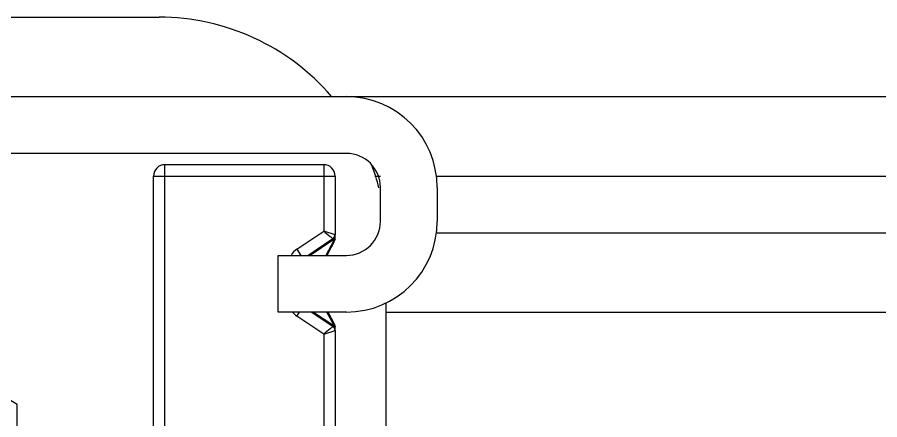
# Model space of a CAD drawing. Extents: x -1396510 to 1250330, y -1892470 to 1623980.
# Drawn here: x -1171001.2 to -1170820.3, y -54318.6 to -54234.1 of the extents above; entities that cross this region are included whole.
import ezdxf

# ---------------------------------------------------------------- set-up
doc = ezdxf.new("R2010")
doc.units = 0
doc.header["$LTSCALE"] = 1000
doc.header["$MEASUREMENT"] = 0

msp = doc.modelspace()

# ---------------------------------------------------------------- linework, layer by layer
at = {"linetype": 'Continuous'}
for p, q in [((-1171171.52, -54234.15), (-1170971.42, -54234.15)), ((-1171089.23, -54250.81), (-1170372.89, -54250.81)), ((-1170932.15, -54262.71), (-1171089.23, -54262.71)), ((-1170970.23, -54334.73), (-1170970.23, -54265.09)), ((-1170936.91, -54265.09), (-1170970.23, -54265.09)), ((-1170936.91, -54265.09), (-1170936.91, -54279.05)), ((-1170972.61, -54336.43), (-1170972.61, -54267.47)), ((-1170972.61, -54267.47), (-1170934.53, -54267.47)), ((-1170934.53, -54267.47), (-1170934.53, -54279.81)), ((-1170926.16, -54267.47), (-1170925.01, -54267.47)), ((-1170913.12, -54267.47), (-1170568.71, -54267.47)), ((-1170925.01, -54276.99), (-1170925.01, -54269.85)), ((-1170913.12, -54269.85), (-1170913.12, -54276.99)), ((-1170942.57, -54282.82), (-1170936.91, -54279.05)), ((-1170940.25, -54284.13), (-1170934.96, -54280.6)), ((-1170934.53, -54279.81), (-1170936.91, -54279.05)), ((-1170934.53, -54280.75), (-1170934.53, -54279.82)), ((-1170934.53, -54280.58), (-1170934.53, -54280.53)), ((-1170913.12, -54279.37), (-1170577.22, -54279.37)), ((-1171001.17, -54315.41), (-1171058.29, -54282.43)), ((-1170934.8, -54280.82), (-1170939.76, -54284.13)), ((-1170934.8, -54280.99), (-1170936.48, -54284.13)), ((-1170934.62, -54281.09), (-1170936.25, -54284.13)), ((-1170934.8, -54280.82), (-1170934.8, -54280.99)), ((-1170934.8, -54280.99), (-1170934.62, -54281.09)), ((-1170934.68, -54280.94), (-1170934.78, -54280.98)), ((-1170946.43, -54296.03), (-1170946.43, -54284.13)), ((-1170946.43, -54284.13), (-1170932.15, -54284.13)), ((-1170942.57, -54282.82), (-1170941.7, -54284.13)), ((-1170923.82, -54327.06), (-1170923.82, -54294.1)), ((-1170932.15, -54296.03), (-1170946.43, -54296.03)), ((-1170942.57, -54296.86), (-1170942.01, -54296.03)), ((-1170936.91, -54300.63), (-1170942.57, -54296.86)), ((-1170934.96, -54299.08), (-1170939.53, -54296.03)), ((-1170939.05, -54296.03), (-1170934.8, -54298.86)), ((-1170934.8, -54298.69), (-1170936.23, -54296.03)), ((-1170934.62, -54298.59), (-1170935.99, -54296.03)), ((-1170923.82, -54296.03), (-1170582.08, -54296.03)), ((-1170934.62, -54298.59), (-1170934.8, -54298.69)), ((-1170934.8, -54298.69), (-1170934.8, -54298.86)), ((-1170934.68, -54298.74), (-1170934.78, -54298.7)), ((-1170936.91, -54300.63), (-1170934.53, -54299.87)), ((-1170936.91, -54300.63), (-1170936.91, -54396.13)), ((-1170934.53, -54299.85), (-1170934.53, -54298.93)), ((-1170934.53, -54299.79), (-1170934.53, -54299.6)), ((-1170934.53, -54299.87), (-1170934.53, -54397.66)), ((-1171001.17, -54381.36), (-1171001.17, -54315.41))]:
    msp.add_line(p, q, dxfattribs=at)
for centre, radius, start, end in [((-1170971.42, -54281.75), 47.6, 40.5827, 90), ((-1170932.15, -54269.85), 19.04, 0, 90), ((-1170932.15, -54269.85), 7.14, 0, 90), ((-1170970.23, -54267.47), 2.38, 90, 180), ((-1170936.91, -54267.47), 2.38, 0, 90), ((-1170971.42, -54281.75), 47.6, 14.3751, 20.3315), ((-1170932.15, -54276.99), 19.04, 270, 0), ((-1170932.15, -54276.99), 7.14, 270, 0), ((-1170935.49, -54279.81), 0.952, 303.6902, 0), ((-1170935.25, -54280.75), 0.714, 331.8163, 0), ((-1170935.09, -54280.14), 0.901, 288.7746, 290.2094), ((-1170934.94, -54280.47), 0.532, 298.714, 301.8998), ((-1170940.72, -54285.59), 3.33, 123.6902, 153.8797), ((-1170940.72, -54294.09), 3.33, 215.8767, 236.3098), ((-1170935.09, -54299.54), 0.901, 69.7939, 71.2332), ((-1170934.94, -54299.21), 0.532, 58.108, 61.2845), ((-1170935.25, -54298.93), 0.714, 0, 28.1837), ((-1170935.49, -54299.87), 0.952, 0, 56.3098)]:
    msp.add_arc(centre, radius, start, end, dxfattribs=at)
for points, knots in [([(-1170936.91, -54279.05), (-1170936.46, -54279.41), (-1170935.79, -54279.9), (-1170935.17, -54280.46), (-1170934.96, -54280.6)], [0, 0, 0, 0, 0.698346, 1, 1, 1, 1]), ([(-1170934.96, -54280.6), (-1170934.92, -54280.58), (-1170934.76, -54280.54), (-1170934.79, -54280.74), (-1170934.8, -54280.82)], [0, 0, 0, 0, 0.346905, 1, 1, 1, 1]), ([(-1170934.8, -54280.82), (-1170934.78, -54280.81), (-1170934.69, -54280.78), (-1170934.6, -54280.73), (-1170934.57, -54280.67)], [0, 0, 0, 0, 0.298149, 1, 1, 1, 1]), ([(-1170934.57, -54280.67), (-1170934.56, -54280.66), (-1170934.54, -54280.63), (-1170934.53, -54280.6), (-1170934.53, -54280.58)], [0, 0, 0, 0, 0.51949, 1, 1, 1, 1]), ([(-1170934.8, -54298.86), (-1170934.79, -54298.93), (-1170934.76, -54299.14), (-1170934.92, -54299.1), (-1170934.96, -54299.08)], [0, 0, 0, 0, 0.652586, 1, 1, 1, 1]), ([(-1170934.8, -54298.86), (-1170934.78, -54298.86), (-1170934.69, -54298.9), (-1170934.6, -54298.95), (-1170934.57, -54299)], [0, 0, 0, 0, 0.29815, 1, 1, 1, 1]), ([(-1170934.96, -54299.08), (-1170935.17, -54299.21), (-1170935.79, -54299.77), (-1170936.46, -54300.27), (-1170936.91, -54300.63)], [0, 0, 0, 0, 0.301655, 1, 1, 1, 1]), ([(-1170934.57, -54299), (-1170934.56, -54299.02), (-1170934.54, -54299.05), (-1170934.53, -54299.08), (-1170934.53, -54299.09)], [0, 0, 0, 0, 0.519393, 1, 1, 1, 1])]:
    msp.add_open_spline(points, degree=3, knots=knots, dxfattribs=at)
for points in [[(-1170934.53, -54280.75), (-1170934.53, -54280.82), (-1170934.6, -54280.89), (-1170934.66, -54280.92)], [(-1170934.53, -54298.93), (-1170934.53, -54298.86), (-1170934.6, -54298.79), (-1170934.66, -54298.75)]]:
    msp.add_open_spline(points, degree=3, dxfattribs=at)

doc.saveas('drawing.dxf')
